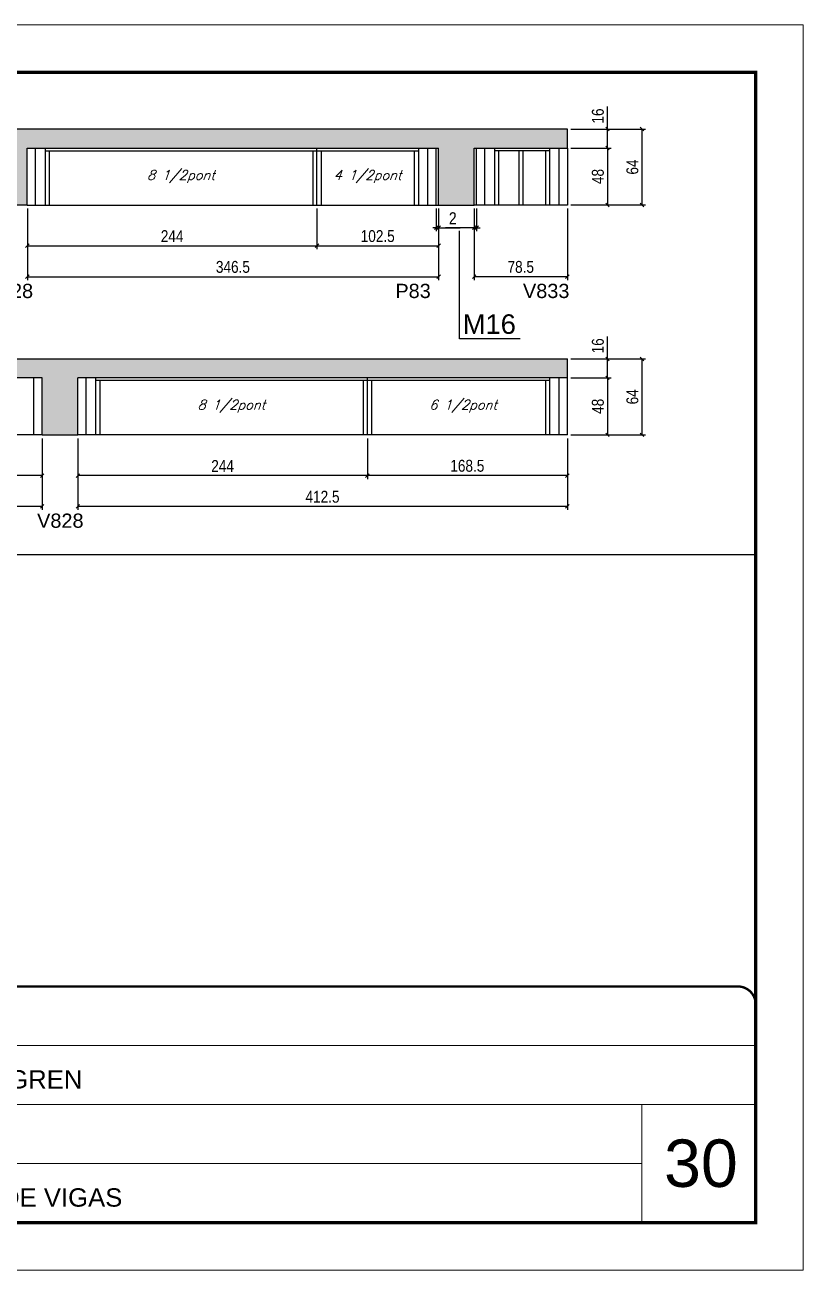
# Model space of a CAD drawing. Extents: x 3309 to 9590, y -2522 to 14608.
# Drawn here: x 5737 to 6393, y 5518 to 6568 of the extents above; entities that cross this region are included whole.
import ezdxf

# ---------------------------------------------------------------- set-up
doc = ezdxf.new("R2010")
doc.units = 0
doc.linetypes.add('CONTINUO', pattern=[0])
doc.linetypes.add('DASHED', pattern=[0.75, 0.5, -0.25])
for name, color, linetype in [('5', 5, 'Continuous'), ('COTA', 241, 'Continuous'), ('NOMENCLATURA', 7, 'Continuous'), ('Painéis', 200, 'Continuous'), ('SARR_2.2x7', 40, 'Continuous'), ('SARR_3.5x7', 81, 'Continuous'), ('texto', 7, 'Continuous')]:
    doc.layers.add(name, color=color, linetype=linetype)
for name, color, linetype, lineweight in [('CARIMBO', 255, 'Continuous', 9), ('Folhas', 255, 'Continuous', 9), ('SARRAFO DE PRESSAO', 251, 'DASHED', 9)]:
    doc.layers.add(name, color=color, linetype=linetype, lineweight=lineweight)
doc.styles.add('ARIAL', font='arial.ttf')
doc.styles.add('COTA TECNICA', font='techl___.ttf', dxfattribs={"height": 10})
doc.styles.add('Romans', font='romans.shx')
doc.styles.get("Standard").update_dxf_attribs({"font": 'arial.ttf'})
doc.dimstyles.new('PAINEL', dxfattribs={"dimtxt": 10, "dimasz": 3, "dimexe": 3, "dimexo": 3, "dimgap": 3, "dimtad": 1, "dimdec": 1, "dimzin": 12, "dimdsep": 46, "dimtxsty": 'COTA TECNICA', "dimblk1": 'OBLIQUE', "dimblk2": 'OBLIQUE', "dimsah": 1, "dimcen": 0.9, "dimclrd": 4, "dimclre": 4, "dimclrt": 240, "dimadec": 1, "dimazin": 3, "dimtfac": 1, "dimtdec": 1, "dimtmove": 0, "dimatfit": 3, "dimfxl": 1, "dimtolj": 1, "dimtzin": 12, "dimarcsym": 0})

# ---------------------------------------------------------------- blocks, each defined once
blk = doc.blocks.new('9999999999')
at = {"color": 30, "linetype": 'CONTINUO'}
for p, q in [((98564.6, 34379.6), (99584, 34379.6)), ((98564.6, 34329.8), (99488, 34329.8)), ((99584, 34329.8), (99488, 34329.8)), ((99488, 34329.8), (99488, 34230.2)), ((98564.6, 34280), (99488, 34280))]:
    blk.add_line(p, q, dxfattribs=at)
at = {"color": 30, "linetype": 'CONTINUO', "const_width": 2}
blk.add_lwpolyline([(99584, 34230.2), (99584, 34414.4, 0.414214), (99569, 34429.4), (98229, 34429.4, 0.414214), (98214, 34414.4), (98214, 34245.2, 0.414214), (98229, 34230.2), (99584, 34230.2)], format="xyb", dxfattribs=at)
at = {"layer": 'Folhas'}
blk.add_lwpolyline([(98139, 34190.2), (99624, 34190.2), (99624, 35240.2), (98139, 35240.2)], close=True, dxfattribs=at)
at = {"layer": 'Folhas', "color": 30, "const_width": 3}
blk.add_lwpolyline([(98214, 34230.2), (99584, 34230.2), (99584, 35200.2), (98214, 35200.2)], close=True, dxfattribs=at)
at = {"color": 7, "linetype": 'Continuous', "ltscale": 5, "style": 'ARIAL'}
for s, p in [('LEAF LOEFGREN', (98837.7, 34343.3)), ('LATERAIS DE VIGAS', (98837.7, 34243.7))]:
    blk.add_text(s, height=15.483, dxfattribs=at).set_placement(p)
blk = doc.blocks.new('_Oblique')
at = {"color": 0, "linetype": 'ByBlock', "lineweight": -2}
blk.add_line((-0.5, -0.5), (0.5, 0.5), dxfattribs=at)
blk = doc.blocks.new('*D2465')
at = {"layer": 'COTA', "color": 4, "linetype": 'ByBlock', "lineweight": -2, "transparency": 16777216}
for p, q in [((5739.3, 6413), (5739.3, 6378.6)), ((5983.3, 6413), (5983.3, 6378.6)), ((5739.3, 6381.6), (5983.3, 6381.6))]:
    blk.add_line(p, q, dxfattribs=at)
at = {"layer": 'Defpoints', "color": 0, "linetype": 'ByBlock', "transparency": 16777216}
for p in [(5739.3, 6416), (5983.3, 6416), (5983.3, 6381.6)]:
    blk.add_point(p, dxfattribs=at)
at = {"layer": 'COTA', "color": 4, "linetype": 'ByBlock', "lineweight": -2, "transparency": 16777216, "xscale": 3, "yscale": 3, "zscale": 3, "rotation": 180}
blk.add_blockref('_Oblique', (5739.3, 6381.6), dxfattribs=at)
at = {"layer": 'COTA', "color": 4, "linetype": 'ByBlock', "lineweight": -2, "transparency": 16777216, "xscale": 3, "yscale": 3, "zscale": 3}
blk.add_blockref('_Oblique', (5983.3, 6381.6), dxfattribs=at)
at = {"layer": 'COTA', "color": 240, "linetype": 'ByBlock', "transparency": 16777216, "insert": (5861.3, 6389.7), "char_height": 10, "attachment_point": 5, "style": 'COTA TECNICA'}
blk.add_mtext('\\A1;244', dxfattribs=at)
blk = doc.blocks.new('*D2466')
at = {"layer": 'COTA', "color": 4, "linetype": 'ByBlock', "lineweight": -2, "transparency": 16777216}
for p, q in [((5983.3, 6413), (5983.3, 6378.6)), ((6085.8, 6413), (6085.8, 6378.6)), ((5983.3, 6381.6), (6085.8, 6381.6))]:
    blk.add_line(p, q, dxfattribs=at)
at = {"layer": 'Defpoints', "color": 0, "linetype": 'ByBlock', "transparency": 16777216}
for p in [(5983.3, 6416), (6085.8, 6416), (6085.8, 6381.6)]:
    blk.add_point(p, dxfattribs=at)
at = {"layer": 'COTA', "color": 4, "linetype": 'ByBlock', "lineweight": -2, "transparency": 16777216, "xscale": 3, "yscale": 3, "zscale": 3, "rotation": 180}
blk.add_blockref('_Oblique', (5983.3, 6381.6), dxfattribs=at)
at = {"layer": 'COTA', "color": 4, "linetype": 'ByBlock', "lineweight": -2, "transparency": 16777216, "xscale": 3, "yscale": 3, "zscale": 3}
blk.add_blockref('_Oblique', (6085.8, 6381.6), dxfattribs=at)
at = {"layer": 'COTA', "color": 240, "linetype": 'ByBlock', "transparency": 16777216, "insert": (6034.5, 6389.7), "char_height": 10, "attachment_point": 5, "style": 'COTA TECNICA'}
blk.add_mtext('\\A1;102.5', dxfattribs=at)
blk = doc.blocks.new('*D2469')
at = {"layer": 'COTA', "color": 4, "linetype": 'ByBlock', "lineweight": -2, "transparency": 16777216}
for p, q in [((5739.3, 6413), (5739.3, 6352.5)), ((6085.8, 6413), (6085.8, 6352.5)), ((5739.3, 6355.5), (6085.8, 6355.5))]:
    blk.add_line(p, q, dxfattribs=at)
at = {"layer": 'Defpoints', "color": 0, "linetype": 'ByBlock', "transparency": 16777216}
for p in [(5739.3, 6416), (6085.8, 6416), (6085.8, 6355.5)]:
    blk.add_point(p, dxfattribs=at)
at = {"layer": 'COTA', "color": 4, "linetype": 'ByBlock', "lineweight": -2, "transparency": 16777216, "xscale": 3, "yscale": 3, "zscale": 3, "rotation": 180}
blk.add_blockref('_Oblique', (5739.3, 6355.5), dxfattribs=at)
at = {"layer": 'COTA', "color": 4, "linetype": 'ByBlock', "lineweight": -2, "transparency": 16777216, "xscale": 3, "yscale": 3, "zscale": 3}
blk.add_blockref('_Oblique', (6085.8, 6355.5), dxfattribs=at)
at = {"layer": 'COTA', "color": 240, "linetype": 'ByBlock', "transparency": 16777216, "insert": (5912.5, 6363.7), "char_height": 10, "attachment_point": 5, "style": 'COTA TECNICA'}
blk.add_mtext('\\A1;346.5', dxfattribs=at)
blk = doc.blocks.new('*D2471')
at = {"layer": 'COTA', "color": 4, "lineweight": -2, "transparency": 16777216}
for p, q in [((6115.8, 6413), (6115.8, 6352.5)), ((6194.3, 6413), (6194.3, 6352.5)), ((6194.3, 6355.5), (6115.8, 6355.5))]:
    blk.add_line(p, q, dxfattribs=at)
at = {"layer": 'Defpoints', "color": 0, "transparency": 16777216}
for p in [(6115.8, 6416), (6194.3, 6416), (6115.8, 6355.5)]:
    blk.add_point(p, dxfattribs=at)
at = {"layer": 'COTA', "color": 4, "lineweight": -2, "transparency": 16777216, "xscale": 3, "yscale": 3, "zscale": 3, "rotation": 180}
blk.add_blockref('_Oblique', (6115.8, 6355.5), dxfattribs=at)
at = {"layer": 'COTA', "color": 4, "lineweight": -2, "transparency": 16777216, "xscale": 3, "yscale": 3, "zscale": 3}
blk.add_blockref('_Oblique', (6194.3, 6355.5), dxfattribs=at)
at = {"layer": 'COTA', "color": 240, "transparency": 16777216, "insert": (6155, 6363.7), "char_height": 10, "attachment_point": 5, "style": 'COTA TECNICA'}
blk.add_mtext('\\A1;78.5', dxfattribs=at)
blk = doc.blocks.new('*D2472')
at = {"layer": 'COTA', "color": 4, "lineweight": -2, "transparency": 16777216}
for p, q in [((6197.3, 6464), (6231.1, 6464)), ((6228.1, 6464), (6228.1, 6416)), ((6197.3, 6416), (6231.1, 6416))]:
    blk.add_line(p, q, dxfattribs=at)
at = {"layer": 'Defpoints', "color": 0, "transparency": 16777216}
for p in [(6194.3, 6464), (6194.3, 6416), (6228.1, 6416)]:
    blk.add_point(p, dxfattribs=at)
at = {"layer": 'COTA', "color": 4, "lineweight": -2, "transparency": 16777216, "xscale": 3, "yscale": 3, "zscale": 3}
for p, rotation in [((6228.1, 6464), 90), ((6228.1, 6416), 270)]:
    blk.add_blockref('_Oblique', p, dxfattribs=dict(at, rotation=rotation))
at = {"layer": 'COTA', "color": 240, "transparency": 16777216, "insert": (6220, 6440), "char_height": 10, "attachment_point": 5, "rotation": 90, "style": 'COTA TECNICA'}
blk.add_mtext('\\A1;48', dxfattribs=at)
blk = doc.blocks.new('*D2473')
at = {"layer": 'COTA', "color": 4, "lineweight": -2, "transparency": 16777216}
for p, q in [((6228.1, 6480), (6228.1, 6499)), ((6197.3, 6480), (6231.1, 6480)), ((6228.1, 6464), (6228.1, 6480)), ((6197.3, 6464), (6231.1, 6464))]:
    blk.add_line(p, q, dxfattribs=at)
at = {"layer": 'Defpoints', "color": 0, "transparency": 16777216}
for p in [(6194.3, 6480), (6228.1, 6480), (6194.3, 6464)]:
    blk.add_point(p, dxfattribs=at)
at = {"layer": 'COTA', "color": 4, "lineweight": -2, "transparency": 16777216, "xscale": 3, "yscale": 3, "zscale": 3}
for p, rotation in [((6228.1, 6480), 90), ((6228.1, 6464), 270)]:
    blk.add_blockref('_Oblique', p, dxfattribs=dict(at, rotation=rotation))
at = {"layer": 'COTA', "color": 240, "transparency": 16777216, "insert": (6220, 6491), "char_height": 10, "attachment_point": 5, "rotation": 90, "style": 'COTA TECNICA'}
blk.add_mtext('\\A1;16', dxfattribs=at)
blk = doc.blocks.new('*D2474')
at = {"layer": 'COTA', "color": 4, "lineweight": -2, "transparency": 16777216}
for p, q in [((6197.3, 6480), (6260.2, 6480)), ((6257.2, 6416), (6257.2, 6480)), ((6197.3, 6416), (6260.2, 6416))]:
    blk.add_line(p, q, dxfattribs=at)
at = {"layer": 'Defpoints', "color": 0, "transparency": 16777216}
for p in [(6194.3, 6480), (6257.2, 6480), (6194.3, 6416)]:
    blk.add_point(p, dxfattribs=at)
at = {"layer": 'COTA', "color": 4, "lineweight": -2, "transparency": 16777216, "xscale": 3, "yscale": 3, "zscale": 3}
for p, rotation in [((6257.2, 6480), 90), ((6257.2, 6416), 270)]:
    blk.add_blockref('_Oblique', p, dxfattribs=dict(at, rotation=rotation))
at = {"layer": 'COTA', "color": 240, "transparency": 16777216, "insert": (6249.1, 6448), "char_height": 10, "attachment_point": 5, "rotation": 90, "style": 'COTA TECNICA'}
blk.add_mtext('\\A1;64', dxfattribs=at)
blk = doc.blocks.new('*D2475')
at = {"layer": 'COTA', "color": 4, "lineweight": -2, "transparency": 16777216}
for p, q in [((6083.8, 6413), (6083.8, 6393.8)), ((6085.8, 6413), (6085.8, 6393.8)), ((6083.8, 6396.8), (6080.8, 6396.8)), ((6083.8, 6396.8), (6085.8, 6396.8)), ((6085.8, 6396.8), (6103.9, 6396.8))]:
    blk.add_line(p, q, dxfattribs=at)
at = {"layer": 'Defpoints', "color": 0, "transparency": 16777216}
for p in [(6083.8, 6416), (6085.8, 6416), (6085.8, 6396.8)]:
    blk.add_point(p, dxfattribs=at)
at = {"layer": 'COTA', "color": 4, "lineweight": -2, "transparency": 16777216, "xscale": 3, "yscale": 3, "zscale": 3}
blk.add_blockref('_Oblique', (6083.8, 6396.8), dxfattribs=at)
at = {"layer": 'COTA', "color": 4, "lineweight": -2, "transparency": 16777216, "xscale": 3, "yscale": 3, "zscale": 3, "rotation": 180}
blk.add_blockref('_Oblique', (6085.8, 6396.8), dxfattribs=at)
at = {"layer": 'COTA', "color": 240, "transparency": 16777216, "insert": (6097.8, 6404.8), "char_height": 10, "attachment_point": 5, "style": 'COTA TECNICA'}
blk.add_mtext('\\A1;2', dxfattribs=at)
blk = doc.blocks.new('*D2476')
at = {"layer": 'COTA', "color": 4, "lineweight": -2, "transparency": 16777216}
for p, q in [((6115.8, 6413), (6115.8, 6393.8)), ((6117.8, 6413), (6117.8, 6393.8)), ((6115.8, 6396.8), (6091.6, 6396.8)), ((6117.8, 6396.8), (6115.8, 6396.8)), ((6117.8, 6396.8), (6120.8, 6396.8))]:
    blk.add_line(p, q, dxfattribs=at)
at = {"layer": 'Defpoints', "color": 0, "transparency": 16777216}
for p in [(6115.8, 6416), (6117.8, 6416), (6115.8, 6396.8)]:
    blk.add_point(p, dxfattribs=at)
at = {"layer": 'COTA', "color": 4, "lineweight": -2, "transparency": 16777216, "xscale": 3, "yscale": 3, "zscale": 3}
blk.add_blockref('_Oblique', (6115.8, 6396.8), dxfattribs=at)
at = {"layer": 'COTA', "color": 4, "lineweight": -2, "transparency": 16777216, "xscale": 3, "yscale": 3, "zscale": 3, "rotation": 180}
blk.add_blockref('_Oblique', (6117.8, 6396.8), dxfattribs=at)
at = {"layer": 'COTA', "color": 240, "transparency": 16777216, "insert": (6097.7, 6404.8), "char_height": 10, "attachment_point": 5, "style": 'COTA TECNICA'}
blk.add_mtext('\\A1;2', dxfattribs=at)
blk = doc.blocks.new('*D2479')
at = {"layer": 'COTA', "color": 4, "linetype": 'ByBlock', "lineweight": -2, "transparency": 16777216}
for p, q in [((5507.8, 6219.2), (5507.8, 6184.8)), ((5751.8, 6219.2), (5751.8, 6184.8)), ((5751.8, 6187.8), (5507.8, 6187.8))]:
    blk.add_line(p, q, dxfattribs=at)
at = {"layer": 'Defpoints', "color": 0, "linetype": 'ByBlock', "transparency": 16777216}
for p in [(5507.8, 6222.2), (5751.8, 6222.2), (5507.8, 6187.8)]:
    blk.add_point(p, dxfattribs=at)
at = {"layer": 'COTA', "color": 4, "linetype": 'ByBlock', "lineweight": -2, "transparency": 16777216, "xscale": 3, "yscale": 3, "zscale": 3, "rotation": 180}
blk.add_blockref('_Oblique', (5507.8, 6187.8), dxfattribs=at)
at = {"layer": 'COTA', "color": 4, "linetype": 'ByBlock', "lineweight": -2, "transparency": 16777216, "xscale": 3, "yscale": 3, "zscale": 3}
blk.add_blockref('_Oblique', (5751.8, 6187.8), dxfattribs=at)
at = {"layer": 'COTA', "color": 240, "linetype": 'ByBlock', "transparency": 16777216, "insert": (5629.8, 6195.9), "char_height": 10, "attachment_point": 5, "style": 'COTA TECNICA'}
blk.add_mtext('\\A1;244', dxfattribs=at)
blk = doc.blocks.new('*D2483')
at = {"layer": 'COTA', "color": 4, "linetype": 'ByBlock', "lineweight": -2, "transparency": 16777216}
for p, q in [((5405.3, 6219.2), (5405.3, 6158.8)), ((5751.8, 6219.2), (5751.8, 6158.8)), ((5751.8, 6161.8), (5405.3, 6161.8))]:
    blk.add_line(p, q, dxfattribs=at)
at = {"layer": 'Defpoints', "color": 0, "linetype": 'ByBlock', "transparency": 16777216}
for p in [(5405.3, 6222.2), (5751.8, 6222.2), (5405.3, 6161.8)]:
    blk.add_point(p, dxfattribs=at)
at = {"layer": 'COTA', "color": 4, "linetype": 'ByBlock', "lineweight": -2, "transparency": 16777216, "xscale": 3, "yscale": 3, "zscale": 3, "rotation": 180}
blk.add_blockref('_Oblique', (5405.3, 6161.8), dxfattribs=at)
at = {"layer": 'COTA', "color": 4, "linetype": 'ByBlock', "lineweight": -2, "transparency": 16777216, "xscale": 3, "yscale": 3, "zscale": 3}
blk.add_blockref('_Oblique', (5751.8, 6161.8), dxfattribs=at)
at = {"layer": 'COTA', "color": 240, "linetype": 'ByBlock', "transparency": 16777216, "insert": (5578.5, 6170), "char_height": 10, "attachment_point": 5, "style": 'COTA TECNICA'}
blk.add_mtext('\\A1;346.5', dxfattribs=at)
blk = doc.blocks.new('*D2477')
at = {"layer": 'COTA', "color": 4, "linetype": 'ByBlock', "lineweight": -2, "transparency": 16777216}
for p, q in [((6025.8, 6219.2), (6025.8, 6184.8)), ((6194.3, 6219.2), (6194.3, 6184.8)), ((6194.3, 6187.8), (6025.8, 6187.8))]:
    blk.add_line(p, q, dxfattribs=at)
at = {"layer": 'Defpoints', "color": 0, "linetype": 'ByBlock', "transparency": 16777216}
for p in [(6025.8, 6222.2), (6194.3, 6222.2), (6025.8, 6187.8)]:
    blk.add_point(p, dxfattribs=at)
at = {"layer": 'COTA', "color": 4, "linetype": 'ByBlock', "lineweight": -2, "transparency": 16777216, "xscale": 3, "yscale": 3, "zscale": 3, "rotation": 180}
blk.add_blockref('_Oblique', (6025.8, 6187.8), dxfattribs=at)
at = {"layer": 'COTA', "color": 4, "linetype": 'ByBlock', "lineweight": -2, "transparency": 16777216, "xscale": 3, "yscale": 3, "zscale": 3}
blk.add_blockref('_Oblique', (6194.3, 6187.8), dxfattribs=at)
at = {"layer": 'COTA', "color": 240, "linetype": 'ByBlock', "transparency": 16777216, "insert": (6110, 6196), "char_height": 10, "attachment_point": 5, "style": 'COTA TECNICA'}
blk.add_mtext('\\A1;168.5', dxfattribs=at)
blk = doc.blocks.new('*D2478')
at = {"layer": 'COTA', "color": 4, "linetype": 'ByBlock', "lineweight": -2, "transparency": 16777216}
for p, q in [((5781.8, 6219.2), (5781.8, 6184.8)), ((6025.8, 6219.2), (6025.8, 6184.8)), ((6025.8, 6187.8), (5781.8, 6187.8))]:
    blk.add_line(p, q, dxfattribs=at)
at = {"layer": 'Defpoints', "color": 0, "linetype": 'ByBlock', "transparency": 16777216}
for p in [(5781.8, 6222.2), (6025.8, 6222.2), (5781.8, 6187.8)]:
    blk.add_point(p, dxfattribs=at)
at = {"layer": 'COTA', "color": 4, "linetype": 'ByBlock', "lineweight": -2, "transparency": 16777216, "xscale": 3, "yscale": 3, "zscale": 3, "rotation": 180}
blk.add_blockref('_Oblique', (5781.8, 6187.8), dxfattribs=at)
at = {"layer": 'COTA', "color": 4, "linetype": 'ByBlock', "lineweight": -2, "transparency": 16777216, "xscale": 3, "yscale": 3, "zscale": 3}
blk.add_blockref('_Oblique', (6025.8, 6187.8), dxfattribs=at)
at = {"layer": 'COTA', "color": 240, "linetype": 'ByBlock', "transparency": 16777216, "insert": (5903.8, 6195.9), "char_height": 10, "attachment_point": 5, "style": 'COTA TECNICA'}
blk.add_mtext('\\A1;244', dxfattribs=at)
blk = doc.blocks.new('*D2482')
at = {"layer": 'COTA', "color": 4, "linetype": 'ByBlock', "lineweight": -2, "transparency": 16777216}
for p, q in [((5781.8, 6219.2), (5781.8, 6158.8)), ((6194.3, 6219.2), (6194.3, 6158.8)), ((6194.3, 6161.8), (5781.8, 6161.8))]:
    blk.add_line(p, q, dxfattribs=at)
at = {"layer": 'Defpoints', "color": 0, "linetype": 'ByBlock', "transparency": 16777216}
for p in [(5781.8, 6222.2), (6194.3, 6222.2), (5781.8, 6161.8)]:
    blk.add_point(p, dxfattribs=at)
at = {"layer": 'COTA', "color": 4, "linetype": 'ByBlock', "lineweight": -2, "transparency": 16777216, "xscale": 3, "yscale": 3, "zscale": 3, "rotation": 180}
blk.add_blockref('_Oblique', (5781.8, 6161.8), dxfattribs=at)
at = {"layer": 'COTA', "color": 4, "linetype": 'ByBlock', "lineweight": -2, "transparency": 16777216, "xscale": 3, "yscale": 3, "zscale": 3}
blk.add_blockref('_Oblique', (6194.3, 6161.8), dxfattribs=at)
at = {"layer": 'COTA', "color": 240, "linetype": 'ByBlock', "transparency": 16777216, "insert": (5988, 6169.9), "char_height": 10, "attachment_point": 5, "style": 'COTA TECNICA'}
blk.add_mtext('\\A1;412.5', dxfattribs=at)
blk = doc.blocks.new('*D2484')
at = {"layer": 'COTA', "color": 4, "lineweight": -2, "transparency": 16777216}
for p, q in [((6197.3, 6270.2), (6231.1, 6270.2)), ((6228.1, 6270.2), (6228.1, 6222.2)), ((6197.3, 6222.2), (6231.1, 6222.2))]:
    blk.add_line(p, q, dxfattribs=at)
at = {"layer": 'Defpoints', "color": 0, "transparency": 16777216}
for p in [(6194.3, 6270.2), (6194.3, 6222.2), (6228.1, 6222.2)]:
    blk.add_point(p, dxfattribs=at)
at = {"layer": 'COTA', "color": 4, "lineweight": -2, "transparency": 16777216, "xscale": 3, "yscale": 3, "zscale": 3}
for p, rotation in [((6228.1, 6270.2), 90), ((6228.1, 6222.2), 270)]:
    blk.add_blockref('_Oblique', p, dxfattribs=dict(at, rotation=rotation))
at = {"layer": 'COTA', "color": 240, "transparency": 16777216, "insert": (6220, 6246.2), "char_height": 10, "attachment_point": 5, "rotation": 90, "style": 'COTA TECNICA'}
blk.add_mtext('\\A1;48', dxfattribs=at)
blk = doc.blocks.new('*D2485')
at = {"layer": 'COTA', "color": 4, "lineweight": -2, "transparency": 16777216}
for p, q in [((6228.1, 6286.2), (6228.1, 6305.2)), ((6197.3, 6286.2), (6231.1, 6286.2)), ((6228.1, 6270.2), (6228.1, 6286.2)), ((6197.3, 6270.2), (6231.1, 6270.2))]:
    blk.add_line(p, q, dxfattribs=at)
at = {"layer": 'Defpoints', "color": 0, "transparency": 16777216}
for p in [(6194.3, 6286.2), (6228.1, 6286.2), (6194.3, 6270.2)]:
    blk.add_point(p, dxfattribs=at)
at = {"layer": 'COTA', "color": 4, "lineweight": -2, "transparency": 16777216, "xscale": 3, "yscale": 3, "zscale": 3}
for p, rotation in [((6228.1, 6286.2), 90), ((6228.1, 6270.2), 270)]:
    blk.add_blockref('_Oblique', p, dxfattribs=dict(at, rotation=rotation))
at = {"layer": 'COTA', "color": 240, "transparency": 16777216, "insert": (6220, 6297.2), "char_height": 10, "attachment_point": 5, "rotation": 90, "style": 'COTA TECNICA'}
blk.add_mtext('\\A1;16', dxfattribs=at)
blk = doc.blocks.new('*D2486')
at = {"layer": 'COTA', "color": 4, "lineweight": -2, "transparency": 16777216}
for p, q in [((6197.3, 6286.2), (6260.2, 6286.2)), ((6257.2, 6222.2), (6257.2, 6286.2)), ((6197.3, 6222.2), (6260.2, 6222.2))]:
    blk.add_line(p, q, dxfattribs=at)
at = {"layer": 'Defpoints', "color": 0, "transparency": 16777216}
for p in [(6194.3, 6286.2), (6257.2, 6286.2), (6194.3, 6222.2)]:
    blk.add_point(p, dxfattribs=at)
at = {"layer": 'COTA', "color": 4, "lineweight": -2, "transparency": 16777216, "xscale": 3, "yscale": 3, "zscale": 3}
for p, rotation in [((6257.2, 6286.2), 90), ((6257.2, 6222.2), 270)]:
    blk.add_blockref('_Oblique', p, dxfattribs=dict(at, rotation=rotation))
at = {"layer": 'COTA', "color": 240, "transparency": 16777216, "insert": (6249.1, 6254.2), "char_height": 10, "attachment_point": 5, "rotation": 90, "style": 'COTA TECNICA'}
blk.add_mtext('\\A1;64', dxfattribs=at)

msp = doc.modelspace()

# ---------------------------------------------------------------- hatches: boundary and pattern name
at = {"layer": 'COTA'}
h = msp.add_hatch(dxfattribs=at)
h.set_pattern_fill('AR-CONC', color=256, scale=0.03)
h.paths.add_polyline_path([(5709.26, 6415.96), (5739.26, 6415.96), (5739.26, 6463.96), (6085.76, 6463.96), (6085.76, 6415.96), (6115.76, 6415.96), (6115.76, 6463.96), (6194.26, 6463.96), (6194.26, 6479.96), (5296.76, 6479.96), (5296.76, 6463.96), (5709.26, 6463.96)])
h = msp.add_hatch(dxfattribs=at)
h.set_pattern_fill('AR-CONC', color=256, scale=0.03)
h.set_pattern_definition([(50, (0, -193.7336), (5.46554, -0.4781726), [0.5715, -6.2865]), (355, (0, -193.7336), (-1.0573026, 5.7317054), [0.4572, -5.0292175]), (100.451445, (0.4555, -193.7735), (4.4082374, 5.2535326), [0.4857003, -5.3427073]), (46.1842, (0, -192.2096), (8.132371, -1.26127), [0.85725, -9.42975]), (96.63556, (0.678, -192.315), (7.122124, 7.422784), [0.728551, -8.014068]), (351.18415, (0, -192.21), (7.122124, 7.422784), [0.685799, -7.543792]), (21, (0.762, -192.5906), (4.5484317, -3.067956), [0.5715, -6.2865]), (326, (0.762, -192.5906), (1.854061, 5.525639), [0.4572, -5.0292]), (71.451445, (1.141, -192.8463), (6.4024926, 2.457683), [0.4857003, -5.342698]), (37.5, (0, -193.7336), (0.0926581, 2.53665117), [0, -4.96824, 0, -5.1054, 0, -5.04825]), (7.5, (0, -193.7336), (2.0045899, 3.00541724), [0, -2.91084, 0, -4.85394, 0, -1.92405]), (327.5, (-1.6993, -193.7336), (4.06771786, -0.1718623), [0, -1.905, 0, -5.9436, 0, -7.8867]), (317.5, (-2.4613, -193.7336), (4.4438754, 0.7627947), [0, -2.4765, 0, -3.94716, 0, -5.6007])])
h.paths.add_polyline_path([(5781.76, 6270.22), (6194.26, 6270.22), (6194.26, 6286.22), (5296.76, 6286.22), (5296.76, 6270.22), (5375.26, 6270.22), (5375.26, 6222.22), (5405.26, 6222.22), (5405.26, 6270.22), (5751.76, 6270.22), (5751.76, 6222.22), (5781.76, 6222.22)])

# ---------------------------------------------------------------- linework, layer by layer
for p, q in [((6194.26, 6479.96), (5296.76, 6479.96)), ((6194.26, 6463.96), (6194.26, 6479.96)), ((5739.26, 6415.96), (5709.26, 6415.96)), ((6085.76, 6415.96), (6115.76, 6415.96)), ((5296.76, 6286.22), (6194.26, 6286.22)), ((6194.26, 6270.22), (6194.26, 6286.22)), ((5751.76, 6222.22), (5781.76, 6222.22)), ((4982.87, 6121.22), (6352.87, 6121.22))]:
    msp.add_line(p, q, dxfattribs=at)
at = {"layer": 'NOMENCLATURA', "linetype": 'Continuous'}
for p, q in [((6103.49, 6303.09), (6103.49, 6394.31)), ((6154.63, 6303.09), (6103.49, 6303.09))]:
    msp.add_line(p, q, dxfattribs=at)
at = {"layer": 'Painéis', "linetype": 'ByBlock'}
for p, q in [((5739.26, 6463.96), (6085.76, 6463.96)), ((5739.26, 6415.96), (5739.26, 6463.96)), ((5983.26, 6415.96), (5983.26, 6463.96)), ((6083.76, 6415.96), (6083.76, 6463.96)), ((6085.76, 6415.96), (6085.76, 6463.96)), ((6115.76, 6415.96), (6115.76, 6463.96)), ((6115.76, 6463.96), (6194.26, 6463.96)), ((6117.76, 6415.96), (6117.76, 6463.96)), ((6194.26, 6463.96), (6194.26, 6415.96)), ((5739.26, 6415.96), (6085.76, 6415.96)), ((6194.26, 6415.96), (6115.76, 6415.96)), ((5751.76, 6270.22), (5405.26, 6270.22)), ((5751.76, 6222.22), (5751.76, 6270.22)), ((6194.26, 6270.22), (5781.76, 6270.22)), ((5781.76, 6222.22), (5781.76, 6270.22)), ((6025.76, 6222.22), (6025.76, 6270.22)), ((6194.26, 6222.22), (6194.26, 6270.22)), ((5751.76, 6222.22), (5405.26, 6222.22)), ((6194.26, 6222.22), (5781.76, 6222.22))]:
    msp.add_line(p, q, dxfattribs=at)
at = {"layer": 'SARR_2.2x7', "linetype": 'Continuous'}
for p, q in [((5746.26, 6415.96), (5746.26, 6463.96)), ((5754.26, 6461.76), (5983.26, 6461.76)), ((5983.26, 6461.76), (6068.76, 6461.76)), ((6076.76, 6415.96), (6076.76, 6463.96)), ((6124.76, 6415.96), (6124.76, 6463.96)), ((6179.26, 6461.76), (6132.76, 6461.76)), ((6187.26, 6415.96), (6187.26, 6463.96)), ((5744.76, 6222.22), (5744.76, 6270.22)), ((5788.76, 6222.22), (5788.76, 6270.22)), ((6187.26, 6222.22), (6187.26, 6270.22)), ((6025.76, 6268.02), (5796.76, 6268.02)), ((6179.26, 6268.02), (6025.76, 6268.02))]:
    msp.add_line(p, q, dxfattribs=at)
at = {"layer": 'SARR_3.5x7'}
for p, q in [((5754.26, 6463.96), (5754.26, 6415.96)), ((5757.76, 6461.76), (5757.76, 6415.96)), ((5979.76, 6461.76), (5979.76, 6415.96)), ((5986.76, 6461.76), (5986.76, 6415.96)), ((6065.26, 6461.76), (6065.26, 6415.96)), ((6068.76, 6463.96), (6068.76, 6415.96)), ((6132.76, 6463.96), (6132.76, 6415.96)), ((6136.26, 6461.76), (6136.26, 6415.96)), ((6153.35, 6461.76), (6153.35, 6415.96)), ((6156.85, 6461.76), (6156.85, 6415.96)), ((6175.76, 6461.76), (6175.76, 6415.96)), ((6179.26, 6463.96), (6179.26, 6415.96)), ((5796.76, 6270.22), (5796.76, 6222.22)), ((6179.26, 6270.22), (6179.26, 6222.22)), ((5800.26, 6268.02), (5800.26, 6222.22)), ((6022.26, 6268.02), (6022.26, 6222.22)), ((6029.26, 6268.02), (6029.26, 6222.22)), ((6175.76, 6268.02), (6175.76, 6222.22))]:
    msp.add_line(p, q, dxfattribs=at)

# ---------------------------------------------------------------- block references
at = {"layer": 'SARRAFO DE PRESSAO', "color": 6, "linetype": 'ByBlock'}
msp.add_blockref('9999999999', (-93231.11, -28672.37), dxfattribs=at)

# ---------------------------------------------------------------- texts
at = {"layer": '5', "linetype": 'Continuous'}
for s, rotation, p in [('V828', 359.99996, (5705.02, 6337.51)), ('P83', 359.99996, (6049.36, 6337.51)), ('V833', 359.99996, (6156.88, 6337.51)), ('V828', 0.00004, (5747.52, 6143.78))]:
    msp.add_text(s, height=12, rotation=rotation, dxfattribs=at).set_placement(p)
at = {"layer": 'CARIMBO', "style": 'ARIAL'}
msp.add_text('30', height=40, dxfattribs=at).set_placement((6275.73, 5587.98))
at = {"layer": 'NOMENCLATURA', "linetype": 'Continuous'}
msp.add_text('M16', height=16.5, dxfattribs=at).set_placement((6106.08, 6307.28))
at = {"layer": 'texto', "color": 2, "char_height": 8, "attachment_point": 5, "style": 'Romans'}
for s, insert in [('{\\Q19;\\C256;8 1/2pont}', (5868.76, 6439.96)), ('{\\Q19;\\C256;4 1/2pont}', (6026.01, 6439.96)), ('{\\Q19;\\C256;8 1/2pont}', (5911.26, 6246.22)), ('{\\Q19;\\C256;6 1/2pont}', (6106.51, 6246.22))]:
    msp.add_mtext(s, dxfattribs=dict(at, insert=insert))

# ---------------------------------------------------------------- dimensions: what is measured, and where the dimension line sits
at = {"layer": 'COTA'}
for base, p1, p2, picture, middle in [((6228.08, 6479.96), (6194.26, 6463.96), (6194.26, 6479.96), '*D2473', (6219.97, 6490.97)), ((6257.22, 6479.96), (6194.26, 6415.96), (6194.26, 6479.96), '*D2474', (6249.11, 6447.96)), ((6228.08, 6415.96), (6194.26, 6463.96), (6194.26, 6415.96), '*D2472', (6219.98, 6439.96)), ((6228.08, 6286.22), (6194.26, 6270.22), (6194.26, 6286.22), '*D2485', (6219.97, 6297.23)), ((6257.22, 6286.22), (6194.26, 6222.22), (6194.26, 6286.22), '*D2486', (6249.11, 6254.22)), ((6228.08, 6222.22), (6194.26, 6270.22), (6194.26, 6222.22), '*D2484', (6219.98, 6246.22))]:
    dim = msp.add_linear_dim(base=base, p1=p1, p2=p2, angle=90, dimstyle='PAINEL', dxfattribs=at)
    dim.commit()
    dim.dimension.update_dxf_attribs({"geometry": picture, "text_midpoint": middle})
at = {"layer": 'COTA', "linetype": 'ByBlock'}
for base, p1, p2, angle, picture, middle in [((5983.26, 6381.58), (5739.26, 6415.96), (5983.26, 6415.96), 0, '*D2465', (5861.26, 6389.65)), ((6085.76, 6355.52), (5739.26, 6415.96), (6085.76, 6415.96), 0, '*D2469', (5912.51, 6363.74)), ((5405.26, 6161.79), (5751.76, 6222.22), (5405.26, 6222.22), 180, '*D2483', (5578.51, 6170.01)), ((5507.76, 6187.85), (5751.76, 6222.22), (5507.76, 6222.22), 180, '*D2479', (5629.76, 6195.92)), ((5781.76, 6161.79), (6194.26, 6222.22), (5781.76, 6222.22), 180, '*D2482', (5988.01, 6169.9)), ((6025.76, 6187.85), (6194.26, 6222.22), (6025.76, 6222.22), 180, '*D2477', (6110.01, 6195.98))]:
    dim = msp.add_linear_dim(base=base, p1=p1, p2=p2, angle=angle, dimstyle='PAINEL', dxfattribs=at)
    dim.commit()
    dim.dimension.update_dxf_attribs({"geometry": picture, "text_midpoint": middle})
for base, p1, p2, angle, picture, middle in [((6085.76, 6381.58), (5983.26, 6415.96), (6085.76, 6415.96), 0, '*D2466', (6034.51, 6389.69)), ((5781.76, 6187.85), (6025.76, 6222.22), (5781.76, 6222.22), 180, '*D2478', (5903.76, 6195.92))]:
    dim = msp.add_linear_dim(base=base, p1=p1, p2=p2, angle=angle, dimstyle='PAINEL', override={"dimtmove": 1}, dxfattribs=at)
    dim.commit()
    dim.dimension.update_dxf_attribs({"geometry": picture, "text_midpoint": middle})
at = {"layer": 'COTA'}
for base, p1, p2, picture, middle in [((6085.76, 6396.82), (6083.76, 6415.96), (6085.76, 6415.96), '*D2475', (6097.82, 6404.82)), ((6115.76, 6355.52), (6194.26, 6415.96), (6115.76, 6415.96), '*D2471', (6155.01, 6363.65))]:
    dim = msp.add_linear_dim(base=base, p1=p1, p2=p2, dimstyle='PAINEL', dxfattribs=at)
    dim.commit()
    dim.dimension.update_dxf_attribs({"geometry": picture, "text_midpoint": middle})
dim = msp.add_linear_dim(base=(6115.76, 6396.82), p1=(6117.76, 6415.96), p2=(6115.76, 6415.96), dimstyle='PAINEL', dxfattribs=at)
dim.commit()
dim.dimension.update_dxf_attribs({"geometry": '*D2476', "text_midpoint": (6097.65, 6396.82), "dimtype": 160})

doc.saveas('drawing.dxf')
